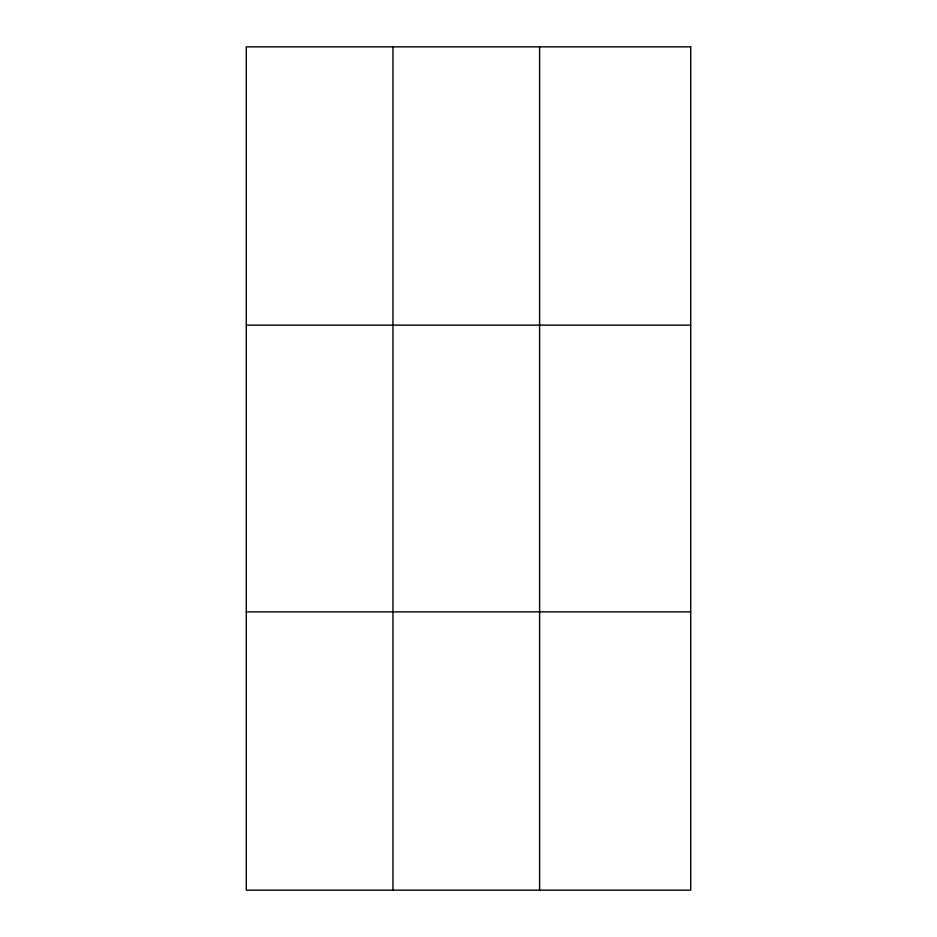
<?xml version="1.0" encoding="UTF-8"?>
<svg xmlns="http://www.w3.org/2000/svg" width="937" height="937" viewBox="0 0 937 937"><rect width="100%" height="100%" fill="white"/><g stroke="black" fill="none" stroke-linecap="round" stroke-linejoin="round"><path stroke-width="1.41" d="M392.954 46.85L392.954 890.15M539.607 46.85L539.607 890.15M246.29 325.139L690.71 325.139M246.29 611.861L690.71 611.861M690.71 46.85L690.71 890.15L246.29 890.15L246.29 46.85L690.71 46.85"/></g></svg>
